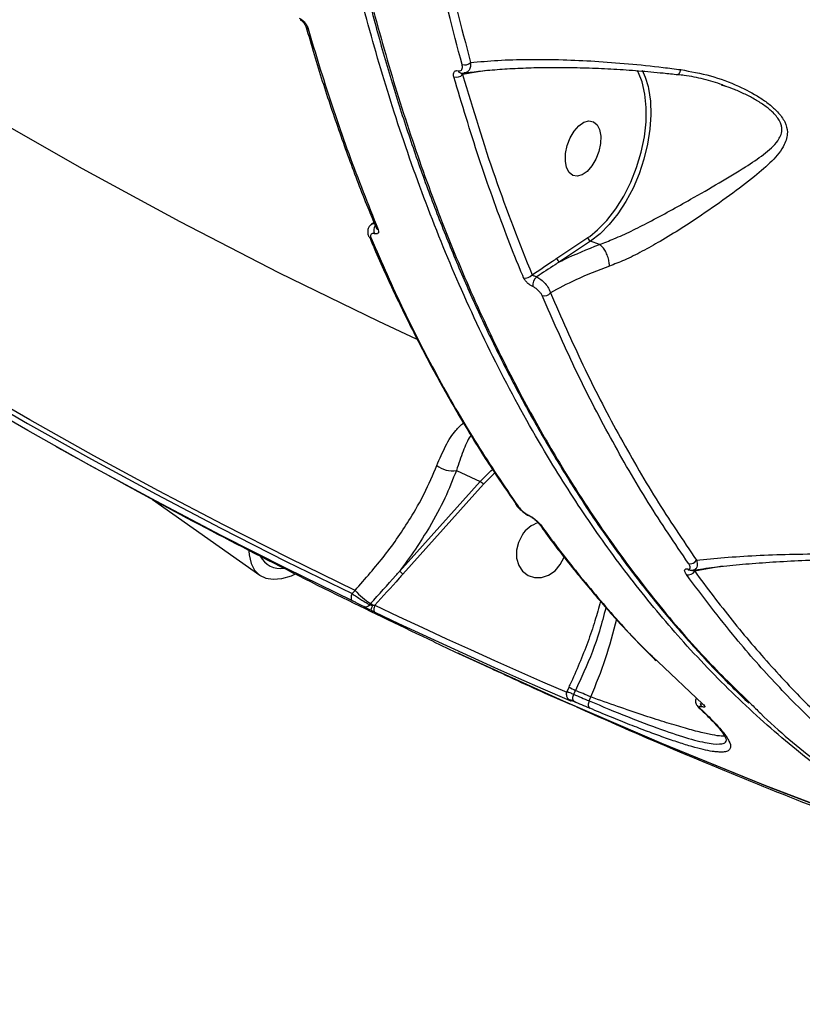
# Model space of a CAD drawing. Header units: millimetres. Extents: x -8607 to 7621, y -5747 to 4382.
# Drawn here: x 4540.7 to 4662.8, y -1127.2 to -972.8 of the extents above; entities that cross this region are included whole.
import ezdxf

# ---------------------------------------------------------------- set-up
doc = ezdxf.new("R2010")
doc.units = ezdxf.units.MM
doc.layers.add('DIKOM_ОБЪЕКТ', color=7, linetype='Continuous')
doc.layers.add('DIKOM_РАЗМЕР_ОБЪЕКТА', color=7, linetype='Continuous')
doc.styles.add('style1', font='arial.ttf', dxfattribs={"width": 0.8})
doc.dimstyles.new('1-50', dxfattribs={"dimtxt": 300, "dimasz": 200, "dimexe": 100, "dimexo": 0, "dimgap": 100, "dimtad": 1, "dimtxsty": 'style1', "dimcen": 200, "dimclrd": 7, "dimclre": 7, "dimclrt": 7, "dimadec": 1, "dimazin": 2, "dimtfac": 1, "dimtmove": 0, "dimatfit": 2, "dimfxl": 0, "dimlwd": 25, "dimlwe": 18, "dimarcsym": 0})

# ---------------------------------------------------------------- blocks, each defined once
blk = doc.blocks.new('*D11')
at = {"layer": 'Defpoints', "color": 0, "transparency": 16777216}
for p in [(7619.37, -165.15), (-6826.53, -739.39), (7619.37, -5647.14)]:
    blk.add_point(p, dxfattribs=at)
at = {"layer": 'DIKOM_РАЗМЕР_ОБЪЕКТА', "color": 7, "lineweight": 18, "transparency": 16777216}
for p, q in [((7619.37, -165.15), (7619.37, -5747.14)), ((-6826.53, -739.39), (-6826.53, -5747.14))]:
    blk.add_line(p, q, dxfattribs=at)
at = {"layer": 'DIKOM_РАЗМЕР_ОБЪЕКТА', "color": 7, "lineweight": 25, "transparency": 16777216}
blk.add_line((-6626.53, -5647.14), (7419.37, -5647.14), dxfattribs=at)
at = {"layer": 'DIKOM_РАЗМЕР_ОБЪЕКТА', "color": 7, "transparency": 16777216}
for points in [[(-6626.53, -5613.8), (-6626.53, -5680.47), (-6826.53, -5647.14)], [(7419.37, -5613.8), (7419.37, -5680.47), (7619.37, -5647.14)]]:
    blk.add_solid(points, dxfattribs=at)
at = {"layer": 'DIKOM_РАЗМЕР_ОБЪЕКТА', "color": 7, "transparency": 16777216, "insert": (396.42, -5393.96), "char_height": 300, "attachment_point": 5, "style": 'style1'}
blk.add_mtext('14400', dxfattribs=at)
blk = doc.blocks.new('*D13')
at = {"layer": 'Defpoints', "color": 0, "transparency": 16777216}
for p in [(-5326.53, -191.39), (6073.47, -191.39), (6073.47, -4959.53)]:
    blk.add_point(p, dxfattribs=at)
at = {"layer": 'DIKOM_РАЗМЕР_ОБЪЕКТА', "color": 7, "lineweight": 18, "transparency": 16777216}
for p, q in [((-5326.53, -191.39), (-5326.53, -5059.53)), ((6073.47, -191.39), (6073.47, -5059.53))]:
    blk.add_line(p, q, dxfattribs=at)
at = {"layer": 'DIKOM_РАЗМЕР_ОБЪЕКТА', "color": 7, "lineweight": 25, "transparency": 16777216}
blk.add_line((-5126.53, -4959.53), (5873.47, -4959.53), dxfattribs=at)
at = {"layer": 'DIKOM_РАЗМЕР_ОБЪЕКТА', "color": 7, "transparency": 16777216}
for points in [[(-5126.53, -4926.2), (-5126.53, -4992.86), (-5326.53, -4959.53)], [(5873.47, -4926.2), (5873.47, -4992.86), (6073.47, -4959.53)]]:
    blk.add_solid(points, dxfattribs=at)
at = {"layer": 'DIKOM_РАЗМЕР_ОБЪЕКТА', "color": 7, "transparency": 16777216, "insert": (373.47, -4706.36), "char_height": 300, "attachment_point": 5, "style": 'style1'}
blk.add_mtext('11400', dxfattribs=at)

msp = doc.modelspace()

# ---------------------------------------------------------------- linework, layer by layer
at = {"layer": 'DIKOM_ОБЪЕКТ', "color": 7, "linetype": 'Continuous', "lineweight": 15}
for p, q in [((4609.467, -981.087), (4609.466, -981.087)), ((4611.923, -980.988), (4609.79, -981.347)), ((4613.544, -980.7), (4611.923, -980.988)), ((4650.866, -983.204), (4650.206, -982.979)), ((4629.348, -1006.784), (4629.635, -1006.585)), ((4624.508, -1010), (4629.348, -1006.784)), ((4629.763, -1007.356), (4624.923, -1010.572)), ((4631.165, -1007.841), (4629.763, -1007.356)), ((4631.165, -1007.841), (4631.169, -1007.842)), ((4608.827, -1043.1), (4612.513, -1044.828)), ((4599.942, -1058.861), (4612.513, -1044.828)), ((4613.046, -1045.266), (4600.475, -1059.299)), ((4561.403, -1047.633), (4578.136, -1059.456)), ((4618.084, -1048.406), (4618.064, -1048.376)), ((4620.23, -1050.218), (4620.281, -1050.242)), ((4648.332, -1058.436), (4646.006, -1058.834)), ((4650.339, -1058.08), (4648.332, -1058.436)), ((4592.552, -1062.343), (4593.011, -1061.831)), ((4595.297, -1064.068), (4595.448, -1063.9)), ((4640.234, -1072.924), (4647.292, -1079.598)), ((4626.399, -1076.935), (4626.073, -1077.605)), ((4626.399, -1076.935), (4626.4, -1076.936)), ((4627.388, -1077.44), (4627.098, -1078.034)), ((4626.559, -1078.98), (4626.656, -1079.03)), ((4629.546, -1079.074), (4629.781, -1078.458))]:
    msp.add_line(p, q, dxfattribs=at)
at = {"layer": 'DIKOM_ОБЪЕКТ', "color": 7, "linetype": 'Continuous', "lineweight": 15, "flags": 128}
for points in [[(4439.124, -921.446), (4448.841, -929.059), (4462.769, -939.571), (4476.899, -949.772), (4491.227, -959.659), (4505.747, -969.229), (4520.455, -978.478), (4535.347, -987.404), (4550.418, -996.004), (4565.662, -1004.275), (4581.076, -1012.214), (4596.654, -1019.819), (4602.524, -1022.579)], [(4629.635, -1006.585), (4630.864, -1005.589), (4632.326, -1004.087), (4633.697, -1002.314), (4634.945, -1000.314), (4636.04, -998.134), (4636.955, -995.828), (4637.668, -993.45), (4638.162, -991.059), (4638.424, -988.712), (4638.449, -986.466), (4638.236, -984.375), (4637.79, -982.49), (4637.229, -981.068)], [(4637.229, -981.068), (4637.122, -980.856), (4637.029, -980.681)], [(4637.811, -980.672), (4638.278, -981.74), (4638.725, -983.22)], [(4638.725, -983.22), (4638.789, -983.503), (4639.088, -985.472), (4639.168, -987.606), (4639.027, -989.856), (4638.668, -992.176), (4638.099, -994.514), (4637.333, -996.82), (4636.385, -999.043), (4635.277, -1001.136), (4634.033, -1003.052), (4632.679, -1004.752), (4631.245, -1006.197), (4629.763, -1007.356)], [(4626.986, -997.085), (4626.414, -996.614), (4626.018, -995.841), (4625.831, -994.83), (4625.867, -993.66), (4626.125, -992.429), (4626.583, -991.234), (4627.204, -990.174), (4627.937, -989.333), (4628.724, -988.78), (4629.5, -988.561), (4630.203, -988.691), (4630.776, -989.162), (4631.172, -989.934), (4631.359, -990.946), (4631.322, -992.115), (4631.064, -993.347), (4630.606, -994.542), (4629.985, -995.602), (4629.252, -996.443), (4628.465, -996.995), (4627.689, -997.215), (4626.986, -997.085)], [(4512.422, -1018.17), (4522.179, -1024.174), (4532.013, -1030.041), (4541.922, -1035.772), (4551.905, -1041.364), (4561.961, -1046.819), (4572.088, -1052.134), (4582.286, -1057.308), (4592.552, -1062.343)], [(4593.011, -1061.831), (4582.722, -1056.789), (4572.503, -1051.605), (4562.354, -1046.281), (4552.277, -1040.816), (4542.273, -1035.213), (4532.343, -1029.471), (4522.489, -1023.591), (4512.712, -1017.575)], [(4592.605, -1063.471), (4582.33, -1058.432), (4572.124, -1053.253), (4561.988, -1047.934), (4551.924, -1042.475), (4541.932, -1036.878), (4532.015, -1031.142), (4522.173, -1025.27), (4512.408, -1019.261)], [(4612.513, -1044.828), (4614.209, -1043.163), (4614.454, -1042.957)], [(4614.835, -1043.529), (4614.691, -1043.652), (4613.046, -1045.266)], [(4619.076, -1053.201), (4618.494, -1054.342), (4618.201, -1055.577), (4618.221, -1056.805), (4618.551, -1057.929), (4619.166, -1058.855), (4620.015, -1059.51), (4621.03, -1059.841), (4622.128, -1059.82), (4623.22, -1059.449), (4624.218, -1058.758), (4625.042, -1057.804), (4625.624, -1056.663), (4625.661, -1056.558)], [(4576.421, -1055.708), (4576.482, -1056.298), (4576.799, -1057.613), (4577.346, -1058.667), (4578.114, -1059.44), (4579.09, -1059.921), (4580.257, -1060.1), (4581.595, -1059.974), (4583.081, -1059.547), (4583.627, -1059.328)], [(4592.552, -1062.343), (4592.48, -1062.519), (4592.428, -1062.697), (4592.399, -1062.87), (4592.394, -1063.034), (4592.413, -1063.18), (4592.456, -1063.305), (4592.521, -1063.403), (4592.605, -1063.471)], [(4596.096, -1064.134), (4596.024, -1064.311), (4595.972, -1064.49), (4595.944, -1064.664), (4595.94, -1064.828), (4595.96, -1064.975), (4596.003, -1065.1), (4596.069, -1065.197), (4596.154, -1065.265)], [(4596.096, -1064.134), (4599.811, -1065.899), (4603.535, -1067.646), (4607.267, -1069.374), (4611.007, -1071.084), (4614.756, -1072.775), (4618.514, -1074.448), (4622.279, -1076.102), (4626.053, -1077.738)], [(4626.135, -1078.88), (4622.358, -1077.243), (4618.589, -1075.587), (4614.829, -1073.913), (4611.077, -1072.22), (4607.333, -1070.509), (4603.598, -1068.779), (4599.871, -1067.031), (4596.154, -1065.265)], [(4605.305, -1069.85), (4608.597, -1071.402), (4624.518, -1078.664), (4640.59, -1085.591), (4656.808, -1092.183), (4673.167, -1098.437), (4689.662, -1104.351)], [(4690.671, -1104.825), (4674.176, -1098.911), (4657.818, -1092.657), (4641.6, -1086.065), (4625.528, -1079.137), (4609.606, -1071.875), (4609.079, -1071.628)], [(4629.781, -1078.458), (4629.482, -1078.331), (4629.183, -1078.204), (4628.883, -1078.077), (4628.584, -1077.95), (4628.285, -1077.823), (4627.986, -1077.695), (4627.687, -1077.568), (4627.388, -1077.44)], [(4627.098, -1078.034), (4627.031, -1078.212), (4626.985, -1078.393), (4626.961, -1078.569), (4626.96, -1078.734), (4626.983, -1078.882), (4627.028, -1079.008), (4627.094, -1079.106), (4627.179, -1079.175)], [(4627.098, -1078.034), (4627.404, -1078.164), (4627.71, -1078.295), (4628.016, -1078.425), (4628.322, -1078.555), (4628.627, -1078.685), (4628.933, -1078.815), (4629.239, -1078.945), (4629.546, -1079.074)], [(4629.628, -1080.216), (4629.322, -1080.087), (4629.016, -1079.957), (4628.709, -1079.827), (4628.403, -1079.697), (4628.097, -1079.566), (4627.791, -1079.436), (4627.485, -1079.305), (4627.179, -1079.175)], [(4629.546, -1079.074), (4629.479, -1079.253), (4629.432, -1079.433), (4629.409, -1079.61), (4629.408, -1079.775), (4629.431, -1079.923), (4629.477, -1080.049), (4629.543, -1080.148), (4629.628, -1080.216)], [(4647.064, -1079.46), (4647.149, -1079.527), (4647.292, -1079.598)]]:
    msp.add_lwpolyline(points, dxfattribs=at)
at = {"layer": 'DIKOM_ОБЪЕКТ', "color": 7, "linetype": 'Continuous', "lineweight": 15}
for centre, radius, start, end in [((4585.852, -973.661), 0.55, 197.21699, 254.28961), ((4610.093, -978.445), 1.397, 254.40124, 313.18755), ((4608.805, -980.377), 1.382, 254.30989, 315.45724), ((4609.608, -980.547), 0.558, 199.67989, 255.05932), ((4597.229, -1005.61), 1.304, 145.74233, 206.1405), ((4596.776, -1004.936), 0.58, 202.21162, 252.92501), ((4595.68, -1006.335), 0.581, 200.73195, 252.7177), ((4630.018, -1006.734), 0.672, 184.28836, 247.69012), ((4625.178, -1009.95), 0.672, 184.28909, 247.6901), ((4619.633, -1011.8), 1.289, 255.15942, 321.06484), ((4622.622, -1014.309), 1.887, 131.82615, 183.60428), ((4622.53, -1014.588), 1.285, 255.32067, 319.59625), ((4608.108, -1039.536), 3.636, 230.13754, 281.41543), ((4611.505, -1046.6), 2.038, 40.8665, 60.3575), ((4618.6, -1048.031), 0.637, 215.97496, 250.88594), ((4622.984, -1055.712), 4.645, 107.02974, 147.28198), ((4620.375, -1050.083), 0.2, 202.24859, 239.56353), ((4622.296, -1051.147), 0.638, 215.04963, 251.00529), ((4581.327, -1054.955), 3.467, 206.05206, 280.12474), ((4645.311, -1056.514), 1.16, 256.42229, 327.62434), ((4598.934, -1060.633), 2.038, 40.8665, 60.3575), ((4645.005, -1058.257), 1.156, 256.46446, 330.03673), ((4645.276, -1058.147), 0.522, 221.75874, 256.54945), ((4601.346, -1054.481), 11.113, 221.40463, 237.94431), ((4594.634, -1063.599), 0.813, 251.57093, 324.73152), ((4594.41, -1065.591), 1.984, 46.66445, 58.4557), ((4597.387, -1065.142), 1.897, 148.38514, 174.05809), ((4565.773, -1050.364), 69.902, 336.30233, 346.84287), ((4635.98, -1059.389), 19.991, 241.3659, 244.54615), ((4647.2, -1079.65), 0.735, 222.73357, 249.19253), ((4647.66, -1079.387), 0.788, 184.56651, 230.12969), ((4650.791, -1083.118), 0.908, 214.29053, 246.82948)]:
    msp.add_arc(centre, radius, start, end, dxfattribs=at)
for points, knots in [([(4689.662, -1104.351), (4687.377, -1103.219), (4681.383, -1100.248), (4672.055, -1094.506), (4662.068, -1087.104), (4652.81, -1078.918), (4644.489, -1070.327), (4636.835, -1061.207), (4629.89, -1051.759), (4622.956, -1041.022), (4616.14, -1028.869), (4609.686, -1015.4), (4603.995, -1001.508), (4599.163, -987.697), (4594.995, -973.689), (4591.48, -959.722), (4588.267, -944.379), (4585.473, -927.585), (4583.273, -909.581), (4581.792, -891.545), (4580.994, -874.072), (4580.781, -856.755), (4581.093, -839.843), (4581.951, -821.873), (4583.442, -802.838), (4585.624, -783.088), (4588.356, -763.695), (4591.482, -745.254), (4595.017, -727.288), (4598.861, -710.019), (4603.474, -691.422), (4608.972, -671.537), (4615.371, -650.798), (4622.18, -630.767), (4629.126, -612.014), (4636.329, -594.024), (4643.65, -576.988), (4651.831, -559.186), (4660.942, -540.717), (4670.881, -522.036), (4680.993, -504.338), (4690.926, -488.088), (4700.895, -472.795), (4710.747, -458.6), (4720.862, -444.83), (4727.773, -436.138), (4731.297, -431.707)], [0, 0, 0, 0, 0.0156509, 0.0410528, 0.0664547, 0.0899044, 0.1133542, 0.1348277, 0.1563011, 0.1771003, 0.2025022, 0.227904, 0.2513538, 0.2748036, 0.2962771, 0.3177505, 0.3385497, 0.3639515, 0.3893534, 0.4128032, 0.436253, 0.4577264, 0.4791999, 0.4999991, 0.5244807, 0.5489623, 0.5715463, 0.5941304, 0.614795, 0.6354597, 0.6554668, 0.6808687, 0.7062706, 0.7297205, 0.7531703, 0.7746438, 0.7961173, 0.8169165, 0.8423185, 0.8677204, 0.8911702, 0.9146201, 0.9360936, 0.9575671, 0.9783663, 1, 1, 1, 1]), ([(4732.651, -431.954), (4731.753, -433.053), (4728.676, -436.817), (4723.507, -443.468), (4717.158, -451.879), (4710.928, -460.472), (4704.822, -469.215), (4698.84, -478.113), (4692.979, -487.166), (4687.238, -496.378), (4681.613, -505.752), (4676.104, -515.29), (4670.71, -524.995), (4665.427, -534.869), (4660.256, -544.917), (4655.201, -555.13), (4650.278, -565.473), (4645.51, -575.905), (4640.908, -586.397), (4636.474, -596.945), (4632.207, -607.551), (4628.104, -618.221), (4624.163, -628.957), (4620.383, -639.763), (4616.764, -650.64), (4613.305, -661.593), (4610.004, -672.625), (4606.863, -683.734), (4603.889, -694.892), (4601.096, -706.051), (4598.494, -717.173), (4596.087, -728.245), (4593.871, -739.272), (4591.846, -750.258), (4590.01, -761.209), (4588.363, -772.126), (4586.904, -783.012), (4585.633, -793.871), (4584.551, -804.706), (4583.657, -815.518), (4582.952, -826.288), (4582.441, -836.974), (4582.126, -847.532), (4582.008, -857.945), (4582.085, -868.213), (4582.358, -878.342), (4582.825, -888.336), (4583.488, -898.198), (4584.345, -907.93), (4585.397, -917.534), (4586.646, -927.014), (4588.091, -936.373), (4589.732, -945.599), (4591.562, -954.661), (4593.576, -963.521), (4595.769, -972.157), (4598.139, -980.566), (4600.687, -988.753), (4603.413, -996.721), (4606.318, -1004.473), (4609.402, -1012.01), (4612.666, -1019.335), (4616.112, -1026.449), (4619.741, -1033.354), (4623.552, -1040.047), (4627.533, -1046.51), (4631.671, -1052.716), (4635.951, -1058.641), (4640.368, -1064.283), (4644.927, -1069.638), (4649.601, -1074.718), (4652.831, -1077.868), (4654.437, -1079.434)], [0, 0, 0, 0, 0.0060017, 0.0205531, 0.0351089, 0.0495914, 0.0640071, 0.0783724, 0.0927037, 0.1070175, 0.1213299, 0.1356542, 0.1500045, 0.1643971, 0.1788482, 0.1933742, 0.2079329, 0.2224373, 0.2368698, 0.251247, 0.2655853, 0.2799011, 0.2942108, 0.3085292, 0.3228687, 0.3372456, 0.3516763, 0.3661771, 0.3807369, 0.3952719, 0.4097248, 0.4241176, 0.4384667, 0.4527885, 0.4670994, 0.4814156, 0.4957482, 0.5101134, 0.5245276, 0.539007, 0.55356, 0.5681114, 0.5825887, 0.5970011, 0.6113649, 0.6256965, 0.6400123, 0.6543285, 0.6686579, 0.6830149, 0.6974158, 0.711877, 0.7264145, 0.7409716, 0.7554762, 0.7699106, 0.7842911, 0.798634, 0.8129556, 0.827272, 0.8415976, 0.8559449, 0.8703302, 0.8847694, 0.8992787, 0.9138366, 0.9283625, 0.9428083, 0.9571929, 0.9715322, 0.9858424, 1, 1, 1, 1]), ([(4733.16, -431.891), (4730.606, -435.083), (4724.802, -442.334), (4715.946, -454.139), (4706.396, -467.579), (4696.875, -481.811), (4687.221, -497.148), (4678.026, -512.712), (4669.642, -527.817), (4662.193, -542.013), (4655.026, -556.42), (4647.856, -571.694), (4640.699, -587.938), (4633.707, -604.898), (4627.086, -622.16), (4620.888, -639.596), (4615.429, -656.198), (4610.527, -672.327), (4606.017, -688.408), (4601.763, -705.018), (4597.791, -722.228), (4594.158, -739.932), (4590.991, -757.677), (4588.318, -775.329), (4586.246, -791.892), (4584.664, -807.761), (4583.497, -823.289), (4582.724, -839.023), (4582.38, -854.943), (4582.488, -870.664), (4583.102, -887.496), (4584.372, -905.301), (4586.184, -921.442), (4588.147, -934.794), (4590.204, -946.586), (4592.805, -959.122), (4596.128, -972.578), (4599.993, -985.869), (4604.438, -998.955), (4609.379, -1011.516), (4614.496, -1022.827), (4619.682, -1032.951), (4625.343, -1042.849), (4631.915, -1053), (4639.525, -1063.165), (4647.103, -1072.071), (4652.355, -1077.173), (4654.733, -1079.483)], [0, 0, 0, 0, 0.0171743, 0.039018, 0.0608996, 0.0842999, 0.1077468, 0.1327047, 0.1550631, 0.1746845, 0.1943334, 0.2165248, 0.2387561, 0.2614025, 0.2855807, 0.3081702, 0.3308016, 0.3511318, 0.3714925, 0.393684, 0.4159152, 0.4385616, 0.4627398, 0.4853293, 0.5079607, 0.5282909, 0.5486516, 0.5704975, 0.5923813, 0.6143903, 0.636438, 0.664243, 0.6921263, 0.7089593, 0.7258096, 0.7476555, 0.7695393, 0.7929439, 0.8163951, 0.8400293, 0.8637115, 0.8833263, 0.9029684, 0.9282908, 0.9536132, 0.9789947, 1, 1, 1, 1]), ([(4757.462, -515.224), (4754.2, -520.236), (4747.669, -530.273), (4738.288, -545.985), (4729.229, -562.162), (4720.533, -578.845), (4712.228, -595.965), (4704.333, -613.51), (4696.887, -631.41), (4690.329, -648.537), (4684.588, -664.778), (4679.582, -680.076), (4674.934, -695.498), (4670.652, -711.034), (4666.75, -726.645), (4663.236, -742.316), (4660.123, -758), (4657.61, -772.574), (4655.609, -786.011), (4654.039, -798.283), (4652.74, -810.459), (4651.71, -822.538), (4650.95, -834.526), (4650.464, -846.369), (4650.251, -858.036), (4650.307, -869.533), (4650.633, -880.885), (4651.23, -892.091), (4652.099, -903.122), (4653.238, -913.947), (4654.643, -924.546), (4656.313, -934.917), (4658.251, -945.067), (4660.448, -954.948), (4662.894, -964.536), (4665.589, -973.838), (4668.539, -982.875), (4672.079, -992.555), (4676.301, -1002.743), (4681.312, -1013.284), (4686.74, -1023.281), (4692.568, -1032.692), (4698.783, -1041.504), (4705.381, -1049.682), (4712.33, -1057.281), (4717.26, -1061.791), (4719.727, -1064.048)], [0, 0, 0, 0, 0.0279517, 0.0559711, 0.0841497, 0.112398, 0.140846, 0.1693659, 0.1980505, 0.2268089, 0.2504876, 0.2742079, 0.2980249, 0.3218842, 0.3458643, 0.3698877, 0.3940102, 0.4181768, 0.4373171, 0.4564794, 0.475545, 0.4946105, 0.5137639, 0.5329172, 0.5518732, 0.5708292, 0.5898716, 0.608914, 0.6280087, 0.6471254, 0.6661455, 0.6851656, 0.7042731, 0.7233807, 0.7422913, 0.7612018, 0.7801984, 0.799195, 0.8241795, 0.8492136, 0.8742975, 0.8994316, 0.9244982, 0.9496151, 0.9747822, 1, 1, 1, 1]), ([(4609.717, -979.791), (4608.279, -974.332), (4605.4, -963.399), (4601.953, -946.058), (4599.098, -928.084), (4597.809, -915.559), (4597.163, -909.287)], [0, 0, 0, 0, 0.24825027, 0.49718987, 0.74823847, 1, 1, 1, 1]), ([(4598.523, -909.122), (4599.157, -915.293), (4600.427, -927.651), (4603.249, -945.511), (4606.691, -962.906), (4609.595, -973.94), (4611.049, -979.464)], [0, 0, 0, 0, 0.2482505, 0.4971903, 0.7482387, 1, 1, 1, 1]), ([(4584.316, -972.515), (4584.456, -972.597), (4584.735, -972.76), (4585.135, -973.156), (4585.475, -973.624), (4585.641, -973.984), (4585.697, -974.17), (4585.703, -974.191)], [0, 0, 0, 0, 0.2147712, 0.4259281, 0.681714, 0.9641494, 1, 1, 1, 1]), ([(4584.468, -972.789), (4584.493, -972.802), (4584.547, -972.83), (4584.667, -972.912), (4584.816, -973.039), (4584.994, -973.229), (4585.17, -973.472), (4585.289, -973.704), (4585.315, -973.797), (4585.323, -973.831)], [0, 0, 0, 0, 0.07097831, 0.15681385, 0.27531486, 0.42396916, 0.62127524, 0.8657104, 1, 1, 1, 1]), ([(4585.355, -973.813), (4585.776, -975.289), (4586.997, -979.57), (4589.215, -986.433), (4592.003, -994.386), (4594.357, -1000.62), (4595.838, -1004.126), (4596.267, -1005.142)], [0, 0, 0, 0, 0.1340173, 0.3888825, 0.6431127, 0.8966091, 1, 1, 1, 1]), ([(4585.703, -974.191), (4585.843, -974.674), (4586.546, -977.092), (4588.559, -983.694), (4591.937, -993.79), (4595.049, -1001.588), (4596.606, -1005.491)], [0, 0, 0, 0, 0.0441427, 0.2207211, 0.6100162, 1, 1, 1, 1]), ([(4609.083, -980.735), (4609.189, -980.745), (4609.403, -980.763), (4609.626, -980.638), (4609.763, -980.409), (4609.79, -980.112), (4609.738, -979.883), (4609.717, -979.791)], [0, 0, 0, 0, 0.1920553, 0.3835881, 0.5902092, 0.8340758, 1, 1, 1, 1]), ([(4611.049, -979.464), (4611.053, -979.622), (4611.063, -980.018), (4610.908, -980.535), (4610.578, -980.913), (4610.283, -981.098), (4610.086, -981.093), (4610.063, -981.092)], [0, 0, 0, 0, 0.1914275, 0.4774327, 0.727555, 0.9674731, 1, 1, 1, 1]), ([(4610.064, -981.107), (4610.89, -980.996), (4612.625, -980.761), (4615.558, -980.503), (4618.777, -980.315), (4622.2, -980.218), (4625.795, -980.21), (4629.53, -980.293), (4633.352, -980.465), (4637.21, -980.73), (4640.552, -981.02), (4642.623, -981.259), (4643.388, -981.347)], [0, 0, 0, 0, 0.0972394, 0.2041787, 0.3114928, 0.4188935, 0.5261384, 0.6330433, 0.7387224, 0.8416182, 0.9415204, 1, 1, 1, 1]), ([(4611.049, -979.464), (4612.437, -979.336), (4615.212, -979.079), (4620.062, -978.938), (4625.137, -978.987), (4630.391, -979.226), (4635.623, -979.622), (4640.149, -980.09), (4642.923, -980.45), (4643.838, -980.568)], [0, 0, 0, 0, 0.16192042, 0.32383876, 0.4936328, 0.63859197, 0.78391499, 0.92874086, 1, 1, 1, 1]), ([(4608.431, -981.708), (4608.409, -981.613), (4608.354, -981.378), (4608.382, -981.071), (4608.525, -980.835), (4608.755, -980.707), (4608.973, -980.726), (4609.083, -980.735)], [0, 0, 0, 0, 0.1655324, 0.4120459, 0.620061, 0.8097055, 1, 1, 1, 1]), ([(4619.302, -1013.046), (4619.123, -1012.608), (4618.224, -1010.422), (4615.811, -1004.291), (4612.247, -994.413), (4609.704, -985.945), (4608.431, -981.708)], [0, 0, 0, 0, 0.0441427, 0.2207211, 0.6100162, 1, 1, 1, 1]), ([(4609.463, -981.084), (4609.47, -981.086), (4609.661, -981.144), (4609.856, -981.117), (4610.046, -981.091)], [0, 0, 0, 0, 0.0339738, 1, 1, 1, 1]), ([(4609.52, -981.111), (4609.532, -981.129), (4609.561, -981.173), (4609.662, -981.256), (4609.753, -981.32), (4609.79, -981.347)], [0, 0, 0, 0, 0.3100343, 0.7164351, 1, 1, 1, 1]), ([(4609.79, -981.347), (4611.422, -986.753), (4614.69, -997.582), (4618.652, -1007.596), (4620.635, -1012.61)], [0, 0, 0, 0, 0.4992722, 1, 1, 1, 1]), ([(4643.838, -980.568), (4645.389, -980.85), (4648.493, -981.412), (4652.622, -982.962), (4655.666, -984.555), (4657.669, -985.958), (4659.081, -987.224), (4660.186, -988.721), (4660.636, -990.528), (4659.986, -992.612), (4658.157, -994.857), (4655.2, -997.386), (4651.554, -1000.187), (4647.635, -1002.915), (4643.948, -1005.346), (4640.816, -1007.274), (4637.824, -1008.95), (4635.146, -1010.29), (4633.474, -1010.939), (4632.697, -1011.241)], [0, 0, 0, 0, 0.0760758, 0.1521373, 0.2132071, 0.2445032, 0.2757151, 0.3130139, 0.3506356, 0.4012609, 0.4758022, 0.5507656, 0.6417666, 0.732639, 0.7938295, 0.8549376, 0.9055416, 0.9561024, 1, 1, 1, 1]), ([(4643.838, -980.568), (4643.827, -980.603), (4643.754, -980.843), (4643.613, -981.168), (4643.466, -981.37), (4643.404, -981.325), (4643.392, -981.316)], [0, 0, 0, 0, 0.0715638, 0.4948801, 0.9042741, 1, 1, 1, 1]), ([(4643.401, -981.319), (4643.728, -981.347), (4645.064, -981.463), (4647.375, -981.996), (4649.552, -982.587), (4650.686, -983.067), (4650.88, -983.149)], [0, 0, 0, 0, 0.126813, 0.5175897, 0.9174917, 1, 1, 1, 1]), ([(4631.169, -1007.842), (4631.169, -1007.842), (4631.535, -1007.714), (4632.279, -1007.438), (4633.913, -1006.772), (4636.122, -1005.761), (4639.062, -1004.277), (4642.19, -1002.595), (4645.896, -1000.522), (4649.915, -998.205), (4653.716, -995.918), (4656.365, -994.135), (4658.012, -992.789), (4658.905, -991.818), (4659.447, -990.892), (4659.636, -990.147), (4659.594, -989.458), (4659.454, -988.993), (4659.218, -988.49), (4658.865, -987.947), (4658.111, -987.116), (4656.979, -986.194), (4655.499, -985.245), (4653.9, -984.41), (4652.37, -983.684), (4651.327, -983.351), (4650.866, -983.204)], [0, 0, 0, 0, 0.0000135, 0.0247083, 0.0495642, 0.1070787, 0.1662652, 0.2372956, 0.3101192, 0.4161781, 0.5252537, 0.6103907, 0.6541858, 0.6978912, 0.7251198, 0.7530967, 0.7694597, 0.7862771, 0.7927233, 0.8122097, 0.8323712, 0.8665438, 0.9017306, 0.9368022, 0.9720959, 1, 1, 1, 1]), ([(4595.555, -1004.724), (4595.436, -1004.82), (4595.181, -1005.028), (4594.992, -1005.502), (4594.98, -1006.02), (4595.042, -1006.375), (4595.148, -1006.558), (4595.157, -1006.574)], [0, 0, 0, 0, 0.2134917, 0.460616, 0.698472, 0.9740789, 1, 1, 1, 1]), ([(4595.963, -1004.415), (4595.963, -1004.415), (4595.836, -1004.515), (4595.685, -1004.61), (4595.535, -1004.705)], [0, 0, 0, 0, 0.0010435, 1, 1, 1, 1]), ([(4595.551, -1004.732), (4595.649, -1004.657), (4595.777, -1004.557), (4595.98, -1004.569), (4596.029, -1004.572)], [0, 0, 0, 0, 0.7621582, 1, 1, 1, 1]), ([(4596.058, -1006.185), (4595.946, -1006.17), (4595.721, -1006.141), (4595.505, -1006.249), (4595.404, -1006.46), (4595.432, -1006.698), (4595.493, -1006.854), (4595.507, -1006.89)], [0, 0, 0, 0, 0.2210992, 0.4418507, 0.6744982, 0.9251297, 1, 1, 1, 1]), ([(4596.606, -1005.491), (4596.619, -1005.525), (4596.678, -1005.678), (4596.705, -1005.912), (4596.606, -1006.122), (4596.392, -1006.229), (4596.17, -1006.2), (4596.058, -1006.185)], [0, 0, 0, 0, 0.07334, 0.3225289, 0.5550505, 0.7773837, 1, 1, 1, 1]), ([(4595.298, -1006.756), (4595.605, -1007.496), (4596.96, -1010.756), (4599.538, -1016.31), (4603.035, -1023.407), (4606.715, -1030.256), (4610.563, -1036.862), (4614.352, -1042.914), (4616.935, -1046.64), (4618.117, -1048.344)], [0, 0, 0, 0, 0.0478274, 0.2106179, 0.373519, 0.5364933, 0.6995011, 0.8624914, 1, 1, 1, 1]), ([(4595.507, -1006.89), (4597.176, -1010.677), (4600.517, -1018.258), (4606.064, -1028.943), (4611.97, -1039.164), (4616.249, -1045.475), (4618.391, -1048.634)], [0, 0, 0, 0, 0.2488739, 0.4981939, 0.748869, 1, 1, 1, 1]), ([(4624.923, -1010.572), (4625.159, -1010.452), (4627.106, -1009.471), (4629.267, -1008.603), (4631.165, -1007.841)], [0, 0, 0, 0, 0.1214198, 1, 1, 1, 1]), ([(4632.697, -1011.241), (4632.698, -1011.204), (4632.703, -1010.966), (4632.652, -1010.448), (4632.442, -1009.67), (4632.092, -1008.9), (4631.65, -1008.238), (4631.329, -1007.974), (4631.169, -1007.842)], [0, 0, 0, 0, 0.0319477, 0.2048554, 0.4036422, 0.6024283, 0.8012141, 1, 1, 1, 1]), ([(4620.635, -1012.61), (4621.699, -1011.889), (4622.99, -1011.015), (4624.281, -1010.152), (4624.508, -1010)], [0, 0, 0, 0, 0.82427513, 1, 1, 1, 1]), ([(4624.923, -1010.572), (4624.69, -1010.72), (4623.491, -1011.487), (4622.312, -1012.271), (4621.363, -1012.902)], [0, 0, 0, 0, 0.1941267, 1, 1, 1, 1]), ([(4632.697, -1011.241), (4630.892, -1011.925), (4627.564, -1013.186), (4624.781, -1014.72), (4623.508, -1015.421)], [0, 0, 0, 0, 0.5425528, 1, 1, 1, 1]), ([(4620.635, -1012.61), (4620.687, -1012.634), (4620.787, -1012.68), (4620.982, -1012.761), (4621.169, -1012.834), (4621.298, -1012.88), (4621.351, -1012.898), (4621.363, -1012.902)], [0, 0, 0, 0, 0.2945807, 0.5738867, 0.8144223, 0.9603311, 1, 1, 1, 1]), ([(4620.738, -1014.427), (4620.6, -1014.356), (4620.305, -1014.203), (4619.875, -1013.851), (4619.504, -1013.442), (4619.37, -1013.178), (4619.302, -1013.046)], [0, 0, 0, 0, 0.2213871, 0.4744058, 0.7373087, 1, 1, 1, 1]), ([(4622.204, -1015.831), (4622.135, -1015.697), (4621.995, -1015.43), (4621.615, -1015.013), (4621.176, -1014.654), (4620.876, -1014.499), (4620.738, -1014.427)], [0, 0, 0, 0, 0.2632567, 0.5266594, 0.7813278, 1, 1, 1, 1]), ([(4621.363, -1012.902), (4621.583, -1013.027), (4622.055, -1013.296), (4622.717, -1013.934), (4623.261, -1014.688), (4623.426, -1015.177), (4623.508, -1015.421)], [0, 0, 0, 0, 0.2241212, 0.4807288, 0.7415199, 1, 1, 1, 1]), ([(4645.039, -1057.641), (4642.92, -1054.506), (4638.678, -1048.23), (4632.797, -1038.03), (4627.241, -1027.303), (4623.884, -1019.657), (4622.204, -1015.831)], [0, 0, 0, 0, 0.2488739, 0.4981939, 0.748869, 1, 1, 1, 1]), ([(4623.508, -1015.421), (4625.169, -1019.205), (4628.493, -1026.778), (4634.015, -1037.455), (4639.896, -1047.67), (4644.158, -1053.978), (4646.291, -1057.135)], [0, 0, 0, 0, 0.2488741, 0.4981941, 0.7488692, 1, 1, 1, 1]), ([(4605.777, -1042.327), (4606.221, -1041.286), (4607.123, -1039.171), (4608.503, -1036.982), (4609.519, -1036.054), (4609.924, -1035.684)], [0, 0, 0, 0, 0.3680484, 0.747878, 1, 1, 1, 1]), ([(4611.112, -1037.656), (4611.075, -1037.705), (4610.597, -1038.331), (4609.837, -1040.071), (4609.167, -1042.082), (4608.827, -1043.1)], [0, 0, 0, 0, 0.0398056, 0.5138913, 1, 1, 1, 1]), ([(4546.335, -1039.349), (4550.878, -1041.878), (4560.511, -1047.242), (4575.42, -1055.092), (4590.52, -1062.759), (4600.54, -1067.555), (4605.307, -1069.836)], [0, 0, 0, 0, 0.2348904, 0.4980815, 0.7612158, 1, 1, 1, 1]), ([(4593.011, -1061.831), (4594.607, -1060.017), (4597.846, -1056.338), (4601.33, -1051.226), (4604.023, -1046.511), (4605.161, -1043.796), (4605.777, -1042.327)], [0, 0, 0, 0, 0.2848617, 0.5777505, 0.7715673, 1, 1, 1, 1]), ([(4608.827, -1043.1), (4608.259, -1044.541), (4607.113, -1047.447), (4604.869, -1051.589), (4602.475, -1055.415), (4600.789, -1057.709), (4599.942, -1058.861)], [0, 0, 0, 0, 0.2794484, 0.5634184, 0.7807131, 1, 1, 1, 1]), ([(4618.09, -1048.402), (4618.129, -1048.461), (4618.307, -1048.724), (4618.71, -1049.157), (4619.301, -1049.667), (4619.822, -1050.039), (4620.128, -1050.173), (4620.23, -1050.218)], [0, 0, 0, 0, 0.0928295, 0.4152106, 0.6717529, 0.8899122, 1, 1, 1, 1]), ([(4618.391, -1048.634), (4618.57, -1048.858), (4618.835, -1049.193), (4619.372, -1049.654), (4619.762, -1049.931), (4620.037, -1050.088), (4620.164, -1050.147), (4620.191, -1050.159)], [0, 0, 0, 0, 0.4456086, 0.6623372, 0.8364855, 0.9657331, 1, 1, 1, 1]), ([(4620.191, -1050.159), (4620.219, -1050.172), (4620.352, -1050.234), (4620.639, -1050.398), (4621.051, -1050.69), (4621.617, -1051.173), (4621.9, -1051.52), (4622.088, -1051.75)], [0, 0, 0, 0, 0.0349369, 0.1620442, 0.3362758, 0.5591676, 1, 1, 1, 1]), ([(4620.303, -1050.27), (4620.319, -1050.278), (4620.374, -1050.302), (4620.502, -1050.374), (4620.696, -1050.496), (4620.965, -1050.692), (4621.305, -1050.983), (4621.607, -1051.292), (4621.72, -1051.451), (4621.764, -1051.513)], [0, 0, 0, 0, 0.0267495, 0.0897553, 0.1771839, 0.3077541, 0.5088929, 0.8097064, 1, 1, 1, 1]), ([(4621.892, -1051.628), (4622.187, -1052.047), (4623.894, -1054.466), (4627.162, -1058.629), (4631.701, -1064.083), (4635.968, -1068.815), (4638.779, -1071.617), (4639.971, -1072.805)], [0, 0, 0, 0, 0.0532267, 0.3074433, 0.5610334, 0.8136993, 1, 1, 1, 1]), ([(4622.088, -1051.75), (4622.335, -1052.089), (4623.572, -1053.785), (4626.841, -1058.107), (4632.08, -1064.401), (4636.883, -1069.793), (4639.707, -1072.432), (4640.234, -1072.924)], [0, 0, 0, 0, 0.0437604, 0.2188093, 0.5689549, 0.9196102, 1, 1, 1, 1]), ([(4644.886, -1058.495), (4644.973, -1058.506), (4645.144, -1058.529), (4645.302, -1058.442), (4645.351, -1058.211), (4645.218, -1057.906), (4645.067, -1057.684), (4645.039, -1057.641)], [0, 0, 0, 0, 0.1456016, 0.2899617, 0.5320979, 0.9098028, 1, 1, 1, 1]), ([(4645.746, -1058.678), (4646.258, -1058.599), (4647.917, -1058.342), (4650.999, -1057.987), (4654.993, -1057.613), (4659.292, -1057.319), (4663.835, -1057.105), (4668.543, -1056.986), (4673.319, -1056.964), (4678.078, -1057.038), (4682.659, -1057.2), (4686.946, -1057.424), (4690.883, -1057.703), (4694.172, -1057.987), (4696.178, -1058.211), (4696.935, -1058.296)], [0, 0, 0, 0, 0.0395865, 0.1284803, 0.2192645, 0.3118934, 0.4063241, 0.5007754, 0.5915884, 0.6790633, 0.7631083, 0.8360124, 0.9020305, 0.9630507, 1, 1, 1, 1]), ([(4646.291, -1057.135), (4646.312, -1057.21), (4646.423, -1057.608), (4646.43, -1058.17), (4646.13, -1058.55), (4645.89, -1058.691), (4645.75, -1058.684), (4645.747, -1058.684)], [0, 0, 0, 0, 0.0986708, 0.5200918, 0.8095875, 0.9957736, 1, 1, 1, 1]), ([(4646.291, -1057.135), (4647.727, -1056.985), (4650.67, -1056.678), (4655.534, -1056.371), (4660.793, -1056.175), (4666.386, -1056.112), (4672.162, -1056.186), (4678.057, -1056.391), (4684.12, -1056.744), (4690.478, -1057.247), (4694.968, -1057.771), (4697.211, -1058.033)], [0, 0, 0, 0, 0.1079569, 0.2212639, 0.3345713, 0.4497836, 0.564986, 0.6720707, 0.7791293, 0.889621, 1, 1, 1, 1]), ([(4595.448, -1063.9), (4596.761, -1062.443), (4598.27, -1060.769), (4599.751, -1059.08), (4599.942, -1058.861)], [0, 0, 0, 0, 0.87076868, 1, 1, 1, 1]), ([(4644.734, -1059.38), (4644.702, -1059.334), (4644.541, -1059.103), (4644.403, -1058.786), (4644.457, -1058.55), (4644.621, -1058.46), (4644.798, -1058.483), (4644.886, -1058.495)], [0, 0, 0, 0, 0.0950988, 0.471968, 0.7157778, 0.8572267, 1, 1, 1, 1]), ([(4645.158, -1058.64), (4645.334, -1058.688), (4645.532, -1058.741), (4645.723, -1058.682), (4645.744, -1058.676)], [0, 0, 0, 0, 0.894156, 1, 1, 1, 1]), ([(4645.323, -1058.656), (4645.375, -1058.669), (4645.516, -1058.702), (4645.775, -1058.772), (4645.967, -1058.823), (4646.006, -1058.834)], [0, 0, 0, 0, 0.3161429, 0.8597035, 1, 1, 1, 1]), ([(4646.006, -1058.834), (4647.937, -1061.422), (4651.802, -1066.603), (4657.962, -1073.775), (4664.367, -1080.545), (4668.864, -1084.635), (4671.115, -1086.681)], [0, 0, 0, 0, 0.2491442, 0.4986282, 0.7491414, 1, 1, 1, 1]), ([(4600.475, -1059.299), (4600.28, -1059.516), (4598.825, -1061.134), (4597.363, -1062.742), (4596.096, -1064.134)], [0, 0, 0, 0, 0.1343653, 1, 1, 1, 1]), ([(4669.903, -1087.294), (4669.611, -1087.036), (4668.152, -1085.748), (4664.406, -1082.298), (4658.812, -1076.653), (4651.801, -1068.767), (4647.262, -1062.738), (4644.734, -1059.38)], [0, 0, 0, 0, 0.0321659, 0.1608352, 0.4182088, 0.675957, 1, 1, 1, 1]), ([(4592.552, -1062.343), (4592.614, -1062.385), (4592.875, -1062.565), (4593.396, -1062.911), (4594.095, -1063.356), (4594.768, -1063.768), (4595.12, -1063.968), (4595.297, -1064.068)], [0, 0, 0, 0, 0.0748908, 0.3151648, 0.5451327, 0.7714954, 1, 1, 1, 1]), ([(4594.377, -1064.37), (4594.268, -1064.312), (4594.05, -1064.196), (4593.621, -1063.975), (4593.167, -1063.746), (4592.822, -1063.576), (4592.646, -1063.491), (4592.605, -1063.471)], [0, 0, 0, 0, 0.2249539, 0.4495811, 0.6803277, 0.9238133, 1, 1, 1, 1]), ([(4631.302, -1063.533), (4631.027, -1064.548), (4630.451, -1066.674), (4629.345, -1069.936), (4628.028, -1073.271), (4627.021, -1075.608), (4626.415, -1076.798), (4626.356, -1076.913)], [0, 0, 0, 0, 0.2266724, 0.4749056, 0.7241618, 0.9733991, 1, 1, 1, 1]), ([(4595.5, -1064.946), (4595.377, -1064.884), (4595.108, -1064.751), (4594.703, -1064.543), (4594.486, -1064.428), (4594.377, -1064.37)], [0, 0, 0, 0, 0.2986226, 0.6490483, 1, 1, 1, 1]), ([(4595.297, -1064.068), (4595.33, -1064.081), (4595.369, -1064.097), (4595.472, -1064.121), (4595.599, -1064.141), (4595.715, -1064.146), (4595.772, -1064.148)], [0, 0, 0, 0, 0.26183799, 0.32100364, 0.67157227, 1, 1, 1, 1]), ([(4596.154, -1065.265), (4596.096, -1065.237), (4595.896, -1065.141), (4595.665, -1065.027), (4595.5, -1064.946)], [0, 0, 0, 0, 0.2879215, 1, 1, 1, 1]), ([(4595.772, -1064.148), (4595.851, -1064.148), (4595.965, -1064.148), (4596.066, -1064.137), (4596.096, -1064.134)], [0, 0, 0, 0, 0.7053791, 1, 1, 1, 1]), ([(4632.145, -1064.502), (4631.831, -1065.736), (4630.98, -1069.081), (4629.271, -1073.451), (4627.843, -1076.477), (4627.388, -1077.44)], [0, 0, 0, 0, 0.28489634, 0.77235708, 1, 1, 1, 1]), ([(4612.861, -1073.351), (4616.105, -1074.873), (4620.621, -1076.99), (4625.193, -1078.985), (4626.481, -1079.547)], [0, 0, 0, 0, 0.718331, 1, 1, 1, 1]), ([(4626.085, -1077.61), (4626.066, -1077.639), (4625.983, -1077.768), (4625.958, -1078.028), (4625.997, -1078.32), (4626.095, -1078.545), (4626.213, -1078.707), (4626.325, -1078.817), (4626.423, -1078.892), (4626.503, -1078.947), (4626.576, -1078.987), (4626.612, -1079.006)], [0, 0, 0, 0, 0.0526738, 0.2411234, 0.3910075, 0.5168158, 0.6245381, 0.7136167, 0.7916727, 0.8983323, 1, 1, 1, 1]), ([(4626.084, -1077.61), (4626.103, -1077.612), (4626.144, -1077.617), (4626.504, -1077.767), (4626.9, -1077.945), (4627.098, -1078.034)], [0, 0, 0, 0, 0.3115299, 0.6557139, 1, 1, 1, 1]), ([(4626.656, -1079.03), (4626.665, -1079.035), (4626.731, -1079.075), (4626.79, -1079.121), (4626.715, -1079.112), (4626.498, -1079.034), (4626.256, -1078.931), (4626.135, -1078.88)], [0, 0, 0, 0, 0.0372896, 0.2782363, 0.5190458, 0.7595575, 1, 1, 1, 1]), ([(4627.179, -1079.175), (4627.058, -1079.124), (4626.815, -1079.023), (4626.597, -1078.946), (4626.522, -1078.938), (4626.581, -1078.985), (4626.647, -1079.025), (4626.656, -1079.03)], [0, 0, 0, 0, 0.2404748, 0.4810174, 0.7218885, 0.9628789, 1, 1, 1, 1]), ([(4626.559, -1078.98), (4626.566, -1078.984), (4626.581, -1078.993), (4626.578, -1078.991), (4626.576, -1078.99)], [0, 0, 0, 0, 0.4397998, 1, 1, 1, 1]), ([(4629.546, -1079.074), (4631.598, -1079.932), (4634.705, -1081.231), (4638.34, -1082.638), (4641.689, -1083.872), (4644.551, -1084.812), (4646.865, -1085.429), (4648.795, -1085.82), (4650.123, -1085.854), (4650.842, -1085.589), (4650.953, -1085.332), (4650.998, -1085.226)], [0, 0, 0, 0, 0.1687377, 0.2553058, 0.34251027, 0.5112477, 0.59784065, 0.6850774, 0.85319226, 0.93946333, 1, 1, 1, 1]), ([(4650.656, -1084.558), (4650.506, -1084.57), (4650.085, -1084.605), (4648.786, -1084.403), (4646.809, -1083.965), (4644.294, -1083.287), (4641.311, -1082.392), (4637.863, -1081.277), (4634.04, -1079.98), (4631.2, -1078.965), (4629.781, -1078.458)], [0, 0, 0, 0, 0.0733493, 0.2052412, 0.3375841, 0.4703396, 0.6026824, 0.7349841, 0.8676981, 1, 1, 1, 1]), ([(4646.28, -1078.641), (4646.231, -1078.745), (4646.132, -1078.956), (4646.144, -1079.295), (4646.232, -1079.595), (4646.391, -1079.862), (4646.553, -1080.063), (4646.719, -1080.194), (4646.786, -1080.246)], [0, 0, 0, 0, 0.1544099, 0.312448, 0.4604161, 0.6209123, 0.8476335, 1, 1, 1, 1]), ([(4627.556, -1080.019), (4631.236, -1081.65), (4640.239, -1085.639), (4654.71, -1091.655), (4670.946, -1098.102), (4686.934, -1104.132), (4697.56, -1107.873), (4702.692, -1109.681)], [0, 0, 0, 0, 0.1494811, 0.3656581, 0.5818428, 0.7980471, 1, 1, 1, 1]), ([(4649.372, -1087.019), (4649.175, -1087.003), (4648.61, -1086.957), (4647.347, -1086.689), (4645.612, -1086.235), (4643.558, -1085.6), (4641.242, -1084.809), (4638.693, -1083.875), (4635.92, -1082.803), (4632.911, -1081.594), (4630.725, -1080.677), (4629.628, -1080.216)], [0, 0, 0, 0, 0.0617558, 0.1769657, 0.2929845, 0.4115523, 0.5309994, 0.6461687, 0.7621399, 0.880635, 1, 1, 1, 1]), ([(4646.659, -1080.149), (4646.768, -1080.247), (4647.022, -1080.474), (4647.22, -1080.669), (4647.333, -1080.781)], [0, 0, 0, 0, 0.4286442, 1, 1, 1, 1]), ([(4647.155, -1079.992), (4647.058, -1079.967), (4646.865, -1079.918), (4646.707, -1079.944), (4646.677, -1080.063), (4646.845, -1080.24), (4646.939, -1080.337)], [0, 0, 0, 0, 0.1849053, 0.368597, 0.6500906, 1, 1, 1, 1]), ([(4646.939, -1080.337), (4647.657, -1081.015), (4649.104, -1082.381), (4649.989, -1083.427), (4650.434, -1083.953)], [0, 0, 0, 0, 0.49649265, 1, 1, 1, 1]), ([(4647.062, -1079.463), (4647.09, -1079.487), (4647.155, -1079.542), (4647.162, -1079.551), (4647.165, -1079.557)], [0, 0, 0, 0, 0.4276852, 1, 1, 1, 1]), ([(4647.292, -1079.598), (4647.315, -1079.619), (4647.455, -1079.744), (4647.6, -1079.919), (4647.584, -1080.038), (4647.434, -1080.062), (4647.248, -1080.015), (4647.155, -1079.992)], [0, 0, 0, 0, 0.0639347, 0.3885906, 0.6455869, 0.8222987, 1, 1, 1, 1]), ([(4647.333, -1080.781), (4647.667, -1081.099), (4648.455, -1081.851), (4649.364, -1082.813), (4649.827, -1083.382), (4650.033, -1083.636)], [0, 0, 0, 0, 0.2889041, 0.682572, 1, 1, 1, 1]), ([(4654.733, -1079.483), (4655.242, -1079.998), (4658.613, -1083.405), (4665.196, -1088.797), (4674.483, -1095.596), (4683.088, -1100.839), (4688.693, -1103.634), (4690.976, -1104.772)], [0, 0, 0, 0, 0.0468306, 0.3101752, 0.5665446, 0.8234947, 1, 1, 1, 1]), ([(4650.007, -1083.624), (4650.029, -1083.65), (4650.32, -1083.994), (4650.618, -1084.469), (4650.902, -1084.988), (4650.948, -1085.253), (4650.951, -1085.228), (4650.952, -1085.22)], [0, 0, 0, 0, 0.02587745, 0.34463947, 0.61974766, 0.87986057, 1, 1, 1, 1]), ([(4650.434, -1083.953), (4650.791, -1084.447), (4651.512, -1085.444), (4651.676, -1086.301), (4651.404, -1086.803), (4650.846, -1087.038), (4650.175, -1087.115), (4649.57, -1087.043), (4649.372, -1087.019)], [0, 0, 0, 0, 0.2315775, 0.4669778, 0.6177714, 0.76961521, 0.92477623, 1, 1, 1, 1])]:
    msp.add_open_spline(points, degree=3, knots=knots, dxfattribs=at)

# ---------------------------------------------------------------- dimensions: what is measured, and where the dimension line sits
at = {"layer": 'DIKOM_РАЗМЕР_ОБЪЕКТА'}
dim = msp.add_linear_dim(base=(7619.366, -5647.135), p1=(-6826.527, -739.391), p2=(7619.366, -165.147), text='14400', dimstyle='1-50', dxfattribs=at)
dim.commit()
dim.dimension.update_dxf_attribs({"geometry": '*D11', "text_midpoint": (396.419, -5647.135), "dimtype": 160})
dim = msp.add_linear_dim(base=(6073.473, -4959.53), p1=(-5326.527, -191.391), p2=(6073.473, -191.391), dimstyle='1-50', dxfattribs=at)
dim.commit()
dim.dimension.update_dxf_attribs({"geometry": '*D13', "text_midpoint": (373.473, -4959.53), "dimtype": 160})

doc.saveas('drawing.dxf')
